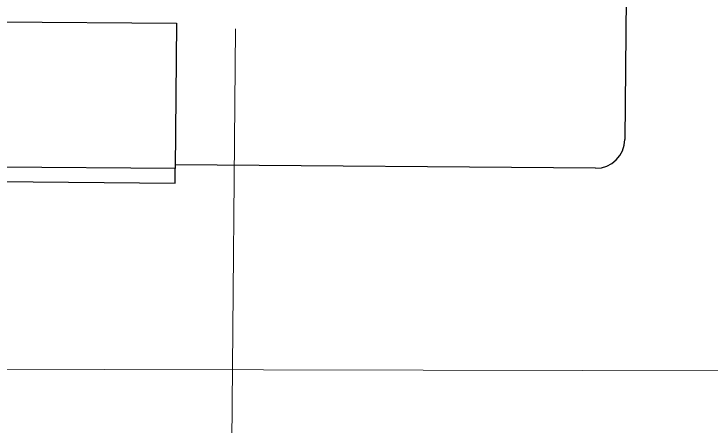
# Model space of a CAD drawing. Header units: inches. Extents: x 164.3 to 247.9, y 15.6 to 56.7.
# Drawn here: x 217.652 to 218.405, y 30.155 to 30.6 of the extents above; entities that cross this region are included whole.
import ezdxf

# ---------------------------------------------------------------- set-up
doc = ezdxf.new("R2010")
doc.units = ezdxf.units.IN
doc.header["$MEASUREMENT"] = 0
doc.layers.get('0').update_dxf_attribs({"lineweight": 0})
doc.layers.add('WALL 1 100', color=250, linetype='Continuous', lineweight=9)
doc.layers.add('провода', color=1, linetype='Continuous', lineweight=5)

msp = doc.modelspace()

# ---------------------------------------------------------------- linework, layer by layer
at = {"color": 7, "linetype": 'ByBlock', "lineweight": -2}
for p, q in [((218.31376, 30.68366), (218.31192, 30.46467)), ((217.04323, 30.59669), (217.82792, 30.59011)), ((217.82792, 30.59011), (217.82661, 30.43317)), ((217.82661, 30.43317), (217.04191, 30.43975)), ((218.28027, 30.43355), (217.82664, 30.43736)), ((217.82648, 30.41747), (217.82661, 30.43317)), ((217.04178, 30.42406), (217.82648, 30.41747))]:
    msp.add_line(p, q, dxfattribs=at)
msp.add_arc((218.28053, 30.46494), 0.03139, 269.51934, 359.51934, dxfattribs=at)
at = {"layer": 'WALL 1 100', "color": 0}
msp.add_lwpolyline([(221.88075, 30.20755), (208.28262, 30.23614)], dxfattribs=at)
at = {"layer": 'провода', "color": 1}
msp.add_line((217.8875, 30.10183), (217.89167, 30.58413), dxfattribs=at)

doc.saveas('drawing.dxf')
